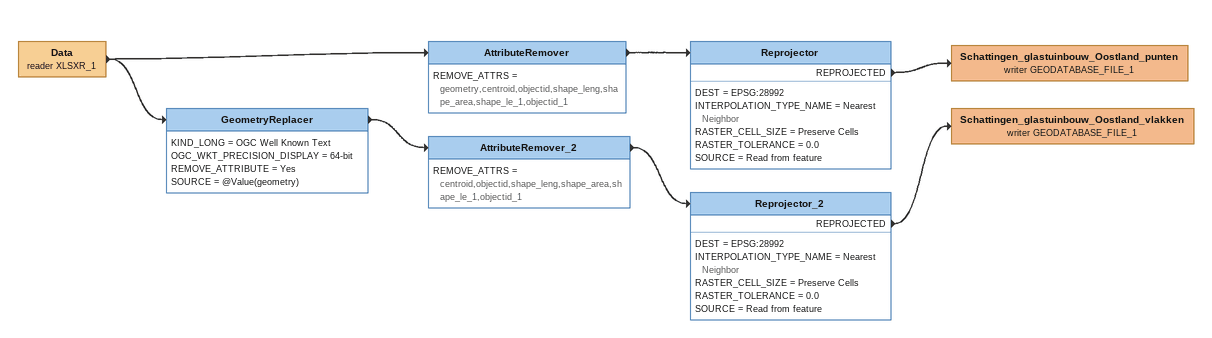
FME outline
Data (reader XLSXR_1)
    -> AttributeRemover
    -> GeometryReplacer
AttributeRemover
    REMOVE_ATTRS = geometry,centroid,objectid,shape_leng,shape_area,shape_le_1,objectid_1
    -> Reprojector
Reprojector
    DEST = EPSG:28992
    INTERPOLATION_TYPE_NAME = Nearest Neighbor
    RASTER_CELL_SIZE = Preserve Cells
    RASTER_TOLERANCE = 0.0
    SOURCE = Read from feature
    REPROJECTED -> Schattingen_glastuinbouw_Oostland_punten (writer GEODATABASE_FILE_1)
Schattingen_glastuinbouw_Oostland_punten (writer GEODATABASE_FILE_1)
GeometryReplacer
    KIND_LONG = OGC Well Known Text
    OGC_WKT_PRECISION_DISPLAY = 64-bit
    REMOVE_ATTRIBUTE = Yes
    SOURCE = @Value(geometry)
    -> AttributeRemover_2
AttributeRemover_2
    REMOVE_ATTRS = centroid,objectid,shape_leng,shape_area,shape_le_1,objectid_1
    -> Reprojector_2
Reprojector_2
    DEST = EPSG:28992
    INTERPOLATION_TYPE_NAME = Nearest Neighbor
    RASTER_CELL_SIZE = Preserve Cells
    RASTER_TOLERANCE = 0.0
    SOURCE = Read from feature
    REPROJECTED -> Schattingen_glastuinbouw_Oostland_vlakken (writer GEODATABASE_FILE_1)
Schattingen_glastuinbouw_Oostland_vlakken (writer GEODATABASE_FILE_1)
